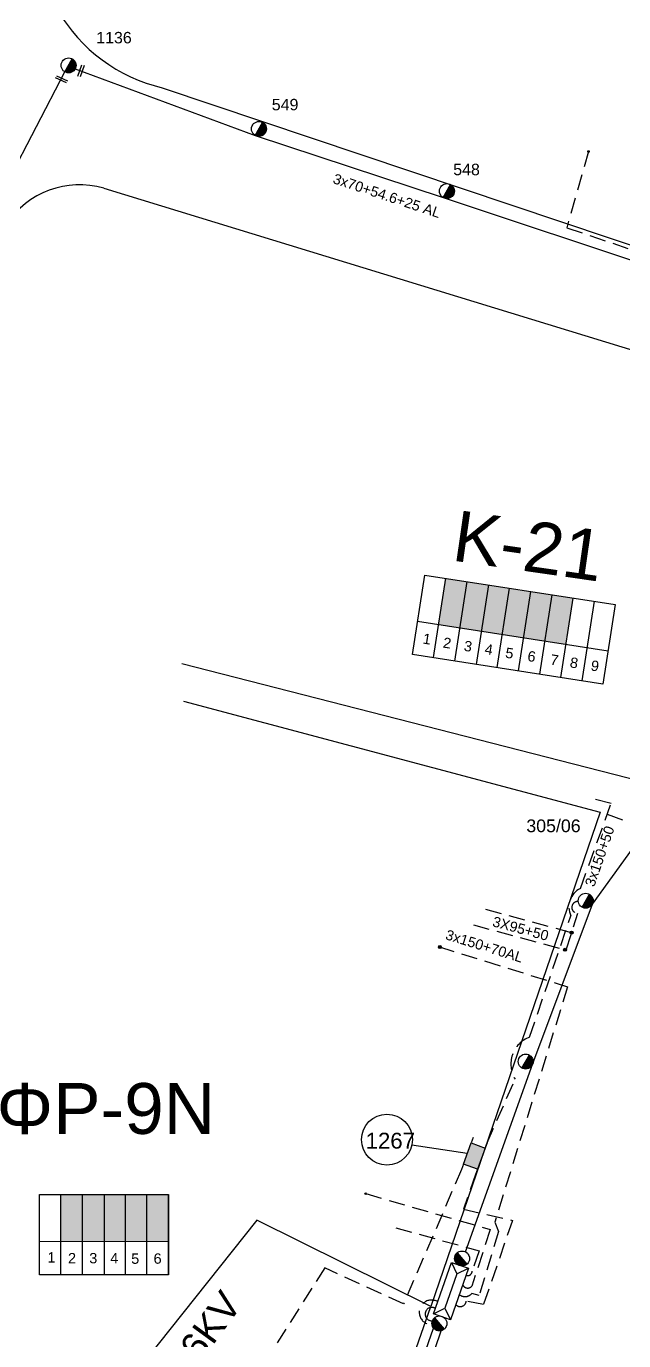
# Model space of a CAD drawing. Header units: millimetres. Extents: x 1421 to 7547, y 822 to 1863.
# Drawn here: x 6172.1 to 6266.1, y 1029.8 to 1236.8 of the extents above; entities that cross this region are included whole.
import ezdxf
from ezdxf.enums import TextEntityAlignment as Align

# ---------------------------------------------------------------- set-up
doc = ezdxf.new("R2010")
doc.units = ezdxf.units.MM
doc.linetypes.add('DASHED', pattern=[19.05, 12.7, -6.35])
doc.layers.get('0').update_dxf_attribs({"lineweight": 30})
for name, color, linetype, lineweight in [('3x150+50', 7, 'Continuous', 30), ('Link Box 4 Διευθύνσεων', 7, 'Continuous', 30), ('Pillar OTE', 7, 'Continuous', 30), ('TEXT_ΚΑΛΩΔΙΩΝ', 7, 'Continuous', 30), ('Άγνωστα', 7, 'Continuous', 30), ('Άγνωστο Υπόγειο Καλώδιο', 7, 'DASHED', 30), ('Γυμνά εναέρια ΧΤ και ΦΟΠ (3Φ)   4x50+16AL', 7, 'Continuous', 30), ('Καλωδια ΧΤ  3X95+50', 7, 'Continuous', 30), ('Καλώδια ΧΤ   3x150+50CU', 7, 'DASHED', 30), ('Καλώδια ΧΤ   3x150+70AL', 7, 'DASHED', 30), ('Καλώδια ΧΤ   3x150AL+50CU', 7, 'DASHED', 30), ('Μηχανική τομή', 7, 'Continuous', 30), ('Στύλος ΦΜ', 7, 'Continuous', 30), ('Στύλος ΦΜ @ 1', 7, 'Continuous', 30), ('Συνδέσεις', 7, 'Continuous', 30), ('Συνεστραμμένα ΧΤ   3x70+54.6+25 AL', 7, 'SYN_LINE', 30), ('Υποσταθμός εναέριος 2 στύλων', 7, 'Continuous', 30), ('Υποσταθμός πόλεως', 7, 'Continuous', 30), ('Υπόβαθρο ΔΕΗ', 7, 'Continuous', 30)]:
    doc.layers.add(name, color=color, linetype=linetype, lineweight=lineweight)
doc.styles.add('arial', font='arial.ttf')
doc.styles.get("Standard").update_dxf_attribs({"font": 'arial.ttf'})
doc.linetypes.add('SYN_LINE', pattern='A,0.5,-0.0001,["/\\/\\/\\/",Standard,S=0.1,R=0,X=0,Y=-0.05],-0.25', length=0.7501)

# ---------------------------------------------------------------- blocks, each defined once
blk = doc.blocks.new('ΥΠΟΣΤΑΘΜΟΣ ΕΝΑΕΡΙΟΣ ΕΠΙ 2 ΣΤΥΛΩΝ')
at = {"layer": 'Υποσταθμός εναέριος 2 στύλων', "linetype": 'Continuous', "lineweight": -3}
for points in [[(-11.97, -2.11, 0.574793), (-8.45, -0.07, 0.268822), (-9.64, 1.98)], [(9.68, -2.15, 0.574793), (13.19, -0.1, 0.268822), (12.01, 1.95)]]:
    blk.add_hatch(color=256, dxfattribs=at).paths.add_polyline_path(points)
for p, q in [((-11.97, -2.11), (-9.64, 1.98)), ((9.68, -2.15), (12.01, 1.95))]:
    blk.add_line(p, q, dxfattribs=at)
for centre in [(-10.81, -0.07), (10.84, -0.1)]:
    blk.add_circle(centre, 2.36, dxfattribs=at)
at = {"layer": 'Υποσταθμός πόλεως', "linetype": 'Continuous', "lineweight": -3, "ltscale": 40}
blk.add_lwpolyline([(-8.57, 2.82), (8.57, 2.82), (8.57, -2.82), (-8.57, -2.82)], close=True, dxfattribs=at)
for points in [[(-5.75, 0), (-8.57, 2.82)], [(-8.57, -2.82), (-5.75, 0)], [(-5.75, 0), (5.75, 0)], [(5.75, 0), (8.57, 2.82)], [(8.57, -2.82), (5.75, 0)]]:
    blk.add_lwpolyline(points, dxfattribs=at)
at = {"layer": 'Υποσταθμός εναέριος 2 στύλων', "ltscale": 40, "flags": 1}
for tag, p in [('ΜΕΤΑΣΧΗΜΑΤΙΣΜΟΣ', (14.09, 2.51)), ('ΙΣΧΥΣ', (14.07, -0.28)), ('ΑΡΙΘΜΟΣ', (14.19, -3))]:
    blk.add_attdef(tag, p, '', height=1.8, dxfattribs=at)
blk = doc.blocks.new('LINK BOX 4 ΑΝΑΧΩΡΗΣΕΩΝ')
at = {"layer": 'Link Box 4 Διευθύνσεων', "lineweight": -3, "ltscale": 40}
blk.add_hatch(color=256, dxfattribs=at).paths.add_polyline_path([(-3.54, 0), (-3.54, -4.67), (3.54, -4.67), (3.54, 0)])
for p, q in [((-3.54, 0), (-5.33, 0)), ((5.33, 0), (3.54, 0)), ((-3.54, -4.67), (-5.33, -4.67)), ((5.33, -4.67), (3.54, -4.67))]:
    blk.add_line(p, q, dxfattribs=at)
blk.add_lwpolyline([(-3.54, -4.67), (-3.54, 0), (3.54, 0), (3.54, -4.67)], close=True, dxfattribs=at)
blk = doc.blocks.new('ΥΠΑΡΧΩΝ ΤΣΙΜΕΝΤΕΝΙΟΣ ΣΤΥΛΟΣ')
at = {"layer": 'Στύλος ΦΜ'}
blk.add_hatch(color=7, dxfattribs=at).paths.add_polyline_path([(-1.29, -2.28, 0.574793), (2.62, 0, 0.268822), (1.3, 2.27)])
at = {"layer": 'Στύλος ΦΜ', "color": 7}
blk.add_line((-1.29, -2.28), (1.3, 2.27), dxfattribs=at)
blk.add_circle((0, 0), 2.62, dxfattribs=at)
at = {"layer": 'Στύλος ΦΜ', "flags": 4}
for tag, p in [('ΑΡΙΘΜΟΣ', (-4.68, 8.05)), ('ΤΥΠΟΣ', (-4.91, 3.03))]:
    blk.add_attdef(tag, p, '', height=4, dxfattribs=at)
blk = doc.blocks.new('ΜΗΧΑΝΙΚΗ ΤΟΜΗ')
at = {"layer": 'Μηχανική τομή', "lineweight": -3, "ltscale": 40}
for p, q in [((-3.78, 1.15), (3.8, 1.15)), ((3.8, -0.4), (-3.78, -0.4))]:
    blk.add_line(p, q, dxfattribs=at)
blk = doc.blocks.new('_ΣΥΝΔΕΣΗ')
at = {"layer": 'Συνδέσεις', "linetype": 'SYN_LINE', "ltscale": 40}
blk.add_hatch(color=256, dxfattribs=at).paths.add_polyline_path([(0.5, -0.01, 1), (-0.5, -0.01, 1)])
at = {"layer": 'Συνδέσεις'}
blk.add_circle((0, -0.01), 0.5, dxfattribs=at)

msp = doc.modelspace()

# ---------------------------------------------------------------- hatches: boundary and pattern name
at = {"layer": 'Καλώδια ΧΤ   3x150+50CU', "linetype": 'DASHED', "lineweight": -3, "ltscale": 0.2}
h = msp.add_hatch(color=6, dxfattribs=at)
h.dxf.hatch_style = 1
h.paths.add_polyline_path([(6236.94, 1142.59), (6240.34, 1142.06), (6241.47, 1149.34), (6238.07, 1149.86)])
h = msp.add_hatch(color=5, dxfattribs=at)
h.dxf.hatch_style = 1
h.paths.add_polyline_path([(6240.34, 1142.06), (6243.74, 1141.53), (6244.87, 1148.81), (6241.47, 1149.34)])
h = msp.add_hatch(color=1, dxfattribs=at)
h.dxf.hatch_style = 1
h.paths.add_polyline_path([(6248.12, 1148.3), (6244.87, 1148.81), (6243.74, 1141.53), (6247, 1141.02)])
h = msp.add_hatch(color=133, dxfattribs=at)
h.dxf.hatch_style = 1
h.paths.add_polyline_path([(6250.34, 1140.5), (6251.47, 1147.79), (6248.12, 1148.3), (6247, 1141.02)])
h = msp.add_hatch(color=30, dxfattribs=at)
h.dxf.hatch_style = 1
h.paths.add_polyline_path([(6254.83, 1147.27), (6251.47, 1147.79), (6250.34, 1140.5), (6253.7, 1139.98)])
h = msp.add_hatch(color=151, dxfattribs=at)
h.dxf.hatch_style = 1
h.paths.add_polyline_path([(6258.13, 1146.75), (6254.83, 1147.27), (6253.7, 1139.98), (6256.99, 1139.46)])
h = msp.add_hatch(color=27, dxfattribs=at)
h.dxf.hatch_style = 1
h.paths.add_polyline_path([(6177.51, 1045.49), (6180.95, 1045.48), (6180.95, 1052.85), (6177.51, 1052.85)])
h = msp.add_hatch(color=6, dxfattribs=at)
h.dxf.hatch_style = 1
h.paths.add_polyline_path([(6180.95, 1045.48), (6184.39, 1045.48), (6184.39, 1052.85), (6180.95, 1052.85)])
h = msp.add_hatch(color=173, dxfattribs=at)
h.dxf.hatch_style = 1
h.paths.add_polyline_path([(6187.69, 1052.85), (6184.39, 1052.85), (6184.39, 1045.48), (6187.69, 1045.48)])
h = msp.add_hatch(color=2, dxfattribs=at)
h.dxf.hatch_style = 1
h.paths.add_polyline_path([(6191.07, 1045.47), (6191.07, 1052.85), (6187.69, 1052.85), (6187.69, 1045.48)])
h = msp.add_hatch(color=133, dxfattribs=at)
h.dxf.hatch_style = 1
h.paths.add_polyline_path([(6194.47, 1052.85), (6191.07, 1052.85), (6191.07, 1045.47), (6194.47, 1045.47)])

# ---------------------------------------------------------------- linework, layer by layer
at = {"color": 6, "lineweight": -3, "ltscale": 0.2}
msp.add_lwpolyline([(6223.28, 994.91), (6236.14, 1031.83)], dxfattribs=at)
at = {"layer": '3x150+50', "color": 5, "linetype": 'DASHED', "lineweight": -3, "ltscale": 0.2}
msp.add_lwpolyline([(6244.59, 1060.99), (6248.98, 1071.01, -0.469565), (6251.26, 1077.62), (6257.76, 1096.71, -0.410081), (6259.27, 1101.04), (6264.1, 1114.43), (6260.71, 1115.3)], format="xyb", dxfattribs=at)
at = {"layer": '3x150+50', "color": 6, "linetype": 'DASHED', "lineweight": -3, "ltscale": 0.2}
msp.add_arc((6235.84, 1034.3), 1.93, 59.5217, 271.9541, dxfattribs=at)
at = {"layer": '3x150+50', "color": 133, "linetype": 'DASHED', "lineweight": -3, "ltscale": 10}
msp.add_arc((6235.9, 1034.02), 1.06, 58.3645, 273.5619, dxfattribs=at)
at = {"layer": 'Pillar OTE', "lineweight": -3, "ltscale": 40}
for points in [[(6232.84, 1137.88), (6234.78, 1150.37), (6264.75, 1145.73), (6262.81, 1133.21), (6232.84, 1137.88)], [(6236.13, 1137.37), (6238.07, 1149.86)], [(6239.53, 1136.84), (6241.47, 1149.34)], [(6242.93, 1136.31), (6244.87, 1148.81)], [(6246.19, 1135.8), (6248.12, 1148.3)], [(6249.53, 1135.28), (6251.47, 1147.79)], [(6252.89, 1134.76), (6254.83, 1147.27)], [(6256.19, 1134.24), (6258.13, 1146.75)], [(6259.53, 1133.72), (6261.47, 1146.24)], [(6233.65, 1143.1), (6263.62, 1138.43)], [(6174.18, 1040.21), (6174.18, 1052.85), (6194.47, 1052.85), (6194.47, 1040.19), (6174.18, 1040.21)], [(6177.51, 1040.21), (6177.51, 1052.85)], [(6180.95, 1040.2), (6180.95, 1052.85)], [(6184.39, 1040.2), (6184.39, 1052.85)], [(6187.69, 1040.2), (6187.69, 1052.85)], [(6191.07, 1040.19), (6191.07, 1052.85)], [(6194.47, 1040.19), (6194.47, 1052.85)], [(6174.18, 1045.49), (6194.47, 1045.47)]]:
    msp.add_lwpolyline(points, dxfattribs=at)
at = {"layer": 'Άγνωστο Υπόγειο Καλώδιο', "color": 30, "lineweight": -3, "ltscale": 0.2}
msp.add_lwpolyline([(6260.53, 1217.06), (6257.11, 1205.03), (6269.18, 1200.99, -0.660562), (6272.61, 1200.64, 2.334199)], format="xyb", dxfattribs=at)
at = {"layer": 'Άγνωστο Υπόγειο Καλώδιο', "color": 133, "lineweight": -3, "ltscale": 0.2}
for points in [[(6240.56, 1056.8), (6231.44, 1035.61), (6219.08, 1041.29)], [(6219.08, 1041.29), (6204.55, 1018.49)]]:
    msp.add_lwpolyline(points, dxfattribs=at)
msp.add_lwpolyline([(6242.75, 1055.99), (6240.85, 1050.54), (6248.57, 1048.78), (6244.02, 1035.51), (6241.31, 1036.05, -0.630491), (6239.64, 1035.5, 4.113404)], format="xyb", dxfattribs=at)
at = {"layer": 'Άγνωστο Υπόγειο Καλώδιο', "color": 2, "lineweight": -3, "ltscale": 0.2}
msp.add_lwpolyline([(6225.49, 1052.98), (6245.07, 1047.33), (6242.16, 1038.41, -0.569307), (6240.74, 1038.66, -1.523615)], format="xyb", dxfattribs=at)
at = {"layer": 'Άγνωστο Υπόγειο Καλώδιο', "color": 27, "lineweight": -3, "ltscale": 0.2}
msp.add_lwpolyline([(6230.22, 1047.59), (6243.31, 1044), (6242.23, 1040.77, -0.540191), (6241.25, 1040.14, -1.741274)], format="xyb", dxfattribs=at)
at = {"layer": 'Γυμνά εναέρια ΧΤ και ΦΟΠ (3Φ)   4x50+16AL', "color": 27, "lineweight": -3, "ltscale": 0.2}
for points in [[(6251.79, 1073.46), (6261.15, 1098.57), (6279.34, 1123.76)], [(6241.16, 1043.82), (6251.79, 1073.46)]]:
    msp.add_lwpolyline(points, dxfattribs=at)
at = {"layer": 'Καλωδια ΧΤ  3X95+50', "color": 27, "linetype": 'DASHED', "lineweight": -3, "ltscale": 0.2}
msp.add_lwpolyline([(6242.42, 1095.28), (6257.03, 1091.35), (6258.84, 1097.13, -1.052204), (6258.92, 1098.97, 8.10314)], format="xyb", dxfattribs=at)
msp.add_lwpolyline([(6257.88, 1094.07), (6243.58, 1097.91)], dxfattribs=at)
at = {"layer": 'Καλώδια ΧΤ   3x150+70AL', "color": 173, "lineweight": -3, "ltscale": 0.2}
msp.add_lwpolyline([(6236.92, 1091.87), (6257.25, 1085.56), (6245.78, 1048.48), (6246.36, 1047.02), (6243.32, 1036.96), (6242.17, 1037.27, -0.42258), (6240.2, 1037.11, 15.989362)], format="xyb", dxfattribs=at)
at = {"layer": 'Καλώδια ΧΤ   3x150AL+50CU', "color": 5, "lineweight": -3, "ltscale": 0.2}
msp.add_lwpolyline([(6263.48, 1112.7), (6279.48, 1107.09), (6281.5, 1113.74), (6287.27, 1112.24), (6286.76, 1110.57)], dxfattribs=at)
at = {"layer": 'Συνεστραμμένα ΧΤ   3x70+54.6+25 AL', "color": 30, "lineweight": -3, "ltscale": 20}
for points in [[(6118.65, 1156.9), (6140.81, 1163.09), (6152.57, 1182.09), (6164.75, 1203.79), (6178.17, 1229.59)], [(6179.8, 1230.08), (6208.11, 1219.59), (6237.68, 1209.8), (6271.86, 1198.45), (6303.58, 1187.17)]]:
    msp.add_lwpolyline(points, dxfattribs=at)
at = {"layer": 'Συνεστραμμένα ΧΤ   3x70+54.6+25 AL', "color": 133, "lineweight": -3, "ltscale": 20}
msp.add_lwpolyline([(6213.53, 965.71), (6215.14, 966), (6223.81, 991.46), (6223.45, 993.45), (6224.71, 994.16), (6237.38, 1031.41)], dxfattribs=at)
at = {"layer": 'Υπόβαθρο ΔΕΗ', "lineweight": -3, "ltscale": 0.2}
for points in [[(6193.48, 1227.09), (6303.32, 1190.21)], [(6184.29, 1211.26), (6298.14, 1176.4), (6279.47, 1124.95), (6268.81, 1117.87), (6196.56, 1136.42)], [(6196.85, 1130.52), (6262.37, 1113.05), (6235.74, 1035.24), (6208.37, 1048.82), (6169.56, 1000.01), (6086.36, 1064.77)], [(6169.56, 1000.01), (6211.92, 967.03), (6235.74, 1035.24)]]:
    msp.add_lwpolyline(points, dxfattribs=at)
at = {"layer": 'Υπόβαθρο ΔΕΗ', "lineweight": -3}
msp.add_lwpolyline([(6232.74, 1060.68), (6241.46, 1059.33)], dxfattribs=at)
msp.add_circle((6228.83, 1061.49), 4, dxfattribs=at)
at = {"layer": 'Υπόβαθρο ΔΕΗ', "lineweight": -3, "ltscale": 0.2}
for centre, radius, start, end in [((6199.57, 1252.5), 26.14, 164.4388, 256.5378), ((6180.45, 1198.18), 13.63, 73.6718, 147.1234)]:
    msp.add_arc(centre, radius, start, end, dxfattribs=at)

# ---------------------------------------------------------------- block references
at = {"layer": 'Link Box 4 Διευθύνσεων', "lineweight": -3, "xscale": 0.4999999999999998, "yscale": 0.4999999999999998, "zscale": 0.4999999999999998, "rotation": 69.72313522260843}
msp.add_blockref('LINK BOX 4 ΑΝΑΧΩΡΗΣΕΩΝ', (6241.48, 1059.3), dxfattribs=at)
at = {"layer": 'Μηχανική τομή', "lineweight": -3}
for p, xscale, yscale, zscale, rotation in [((6180.61, 1229.78), 0.249999999999919, 0.249999999999919, 0.249999999999919, 251.309785365509), ((6177.6, 1228.33), 0.2499999999999189, 0.2499999999999189, 0.2499999999999189, 335.4047319095818)]:
    msp.add_blockref('ΜΗΧΑΝΙΚΗ ΤΟΜΗ', p, dxfattribs=dict(at, xscale=xscale, yscale=yscale, zscale=zscale, rotation=rotation))
at = {"layer": 'Στύλος ΦΜ @ 1', "lineweight": -3, "ltscale": 40}
ref = msp.add_blockref('ΥΠΑΡΧΩΝ ΤΣΙΜΕΝΤΕΝΙΟΣ ΣΤΥΛΟΣ', (6178.75, 1230.61), dxfattribs=dict(at, xscale=0.4499999999998181, yscale=0.4499999999998181, zscale=0.4499999999998181))
ref.add_attrib('ΤΥΠΟΣ', '1136', (6183.09, 1234.08), dxfattribs={"layer": 'Στύλος ΦΜ', "height": 1.8, "flags": 4})
ref = msp.add_blockref('ΥΠΑΡΧΩΝ ΤΣΙΜΕΝΤΕΝΙΟΣ ΣΤΥΛΟΣ', (6208.69, 1220.61), dxfattribs=dict(at, xscale=0.4499999999998181, yscale=0.4499999999998181, zscale=0.4499999999998181))
ref.add_attrib('ΤΥΠΟΣ', '549', (6210.71, 1223.54), dxfattribs={"layer": 'Στύλος ΦΜ', "height": 1.8, "flags": 4})
ref = msp.add_blockref('ΥΠΑΡΧΩΝ ΤΣΙΜΕΝΤΕΝΙΟΣ ΣΤΥΛΟΣ', (6238.26, 1210.82), dxfattribs=dict(at, xscale=0.4499999999998181, yscale=0.4499999999998181, zscale=0.4499999999998181))
ref.add_attrib('ΤΥΠΟΣ', '548', (6239.25, 1213.32), dxfattribs={"layer": 'Στύλος ΦΜ', "height": 1.8, "flags": 4})
at = {"layer": 'Στύλος ΦΜ @ 1', "lineweight": -3, "ltscale": 40, "xscale": 0.4499999999998181, "yscale": 0.4499999999998181, "zscale": 0.4499999999998181}
for p in [(6260.09, 1099.1), (6250.65, 1073.78)]:
    msp.add_blockref('ΥΠΑΡΧΩΝ ΤΣΙΜΕΝΤΕΝΙΟΣ ΣΤΥΛΟΣ', p, dxfattribs=at)
at = {"layer": 'Συνδέσεις', "lineweight": -3}
for p, xscale, yscale, zscale in [((6260.53, 1217.06), 0.25, 0.25, 0.25), ((6257.88, 1094.07), 0.4777242751394019, 0.4777242751394019, 0.4777242751394019), ((6237.15, 1091.81), 0.4777242751394019, 0.4777242751394019, 0.4777242751394019), ((6256.85, 1091.39), 0.4777242751394019, 0.4777242751394019, 0.4777242751394019), ((6225.49, 1052.98), 0.25, 0.25, 0.25)]:
    msp.add_blockref('_ΣΥΝΔΕΣΗ', p, dxfattribs=dict(at, xscale=xscale, yscale=yscale, zscale=zscale))
at = {"layer": 'Υποσταθμός εναέριος 2 στύλων', "lineweight": -3, "xscale": 0.4999999999999998, "yscale": 0.4999999999999998, "zscale": 0.4999999999999998, "rotation": 250.8487630238436}
msp.add_blockref('ΥΠΟΣΤΑΘΜΟΣ ΕΝΑΕΡΙΟΣ ΕΠΙ 2 ΣΤΥΛΩΝ', (6238.9, 1037.65), dxfattribs=at)

# ---------------------------------------------------------------- texts
at = {"lineweight": -3, "ltscale": 30, "char_height": 1.63, "width": 11.2573, "attachment_point": 1, "rotation": 351.1945}
for s, insert in [('1', (6234.62, 1141.21)), ('2', (6237.8, 1140.58)), ('3', (6241.09, 1140.07)), ('4', (6244.36, 1139.57)), ('5', (6247.61, 1138.98)), ('6', (6251.09, 1138.47)), ('7', (6254.68, 1137.91)), ('8', (6257.76, 1137.46)), ('9', (6261.05, 1136.98))]:
    msp.add_mtext(s, dxfattribs=dict(at, insert=insert))
at = {"lineweight": -3, "ltscale": 30, "char_height": 1.63, "width": 11.2573, "attachment_point": 1}
for s, insert in [('1', (6175.43, 1043.77)), ('2', (6178.66, 1043.64)), ('3', (6182, 1043.64)), ('4', (6185.3, 1043.64)), ('5', (6188.6, 1043.56)), ('6', (6192.12, 1043.58))]:
    msp.add_mtext(s, dxfattribs=dict(at, insert=insert))
at = {"lineweight": -3, "ltscale": 40, "insert": (6182.4, 1010.32), "char_height": 4, "width": 51.144, "attachment_point": 1, "rotation": 53.8459, "style": 'arial'}
msp.add_mtext('{\\H1.083x;ΥΣ 22 6.6KV}', dxfattribs=at)
at = {"layer": 'TEXT_ΚΑΛΩΔΙΩΝ', "lineweight": -3, "ltscale": 0.2}
for s, rotation, p in [('3x70+54.6+25 AL', 341.6777, (6228.83, 1210.09)), ('3x150+50', 70.962, (6262.28, 1106.11)), (' 3X95+50', 344.9375, (6249.56, 1094.79)), ('3x150+70AL', 342.7514, (6244.16, 1091.96))]:
    msp.add_text(s, height=1.6, rotation=rotation, dxfattribs=at).set_placement(p, align=Align.MIDDLE_CENTER)
at = {"layer": 'Άγνωστα', "color": 7, "lineweight": -3, "insert": (6225.47, 1062.57), "char_height": 2.5, "attachment_point": 1}
msp.add_mtext_dynamic_manual_height_columns('1267', width=1.8, gutter_width=12.5, heights=[0.0453], dxfattribs=at)
at = {"layer": 'Υπόβαθρο ΔΕΗ', "lineweight": -3, "insert": (6239.99, 1160.61), "char_height": 8, "attachment_point": 1, "rotation": 351.8144}
msp.add_mtext_dynamic_manual_height_columns('K-21', width=30.8332, gutter_width=12.5, heights=[0], dxfattribs=at)
at = {"layer": 'Υπόβαθρο ΔΕΗ', "lineweight": -3, "attachment_point": 1}
for s, width, insert, char_height in [('305/06', 17.2548, (6250.75, 1111.89), 2), ('ΦΡ-9N', 30.8332, (6167.41, 1070.39), 8)]:
    msp.add_mtext_dynamic_manual_height_columns(s, width=width, gutter_width=12.5, heights=[0], dxfattribs=dict(at, insert=insert, char_height=char_height))

doc.saveas('drawing.dxf')
